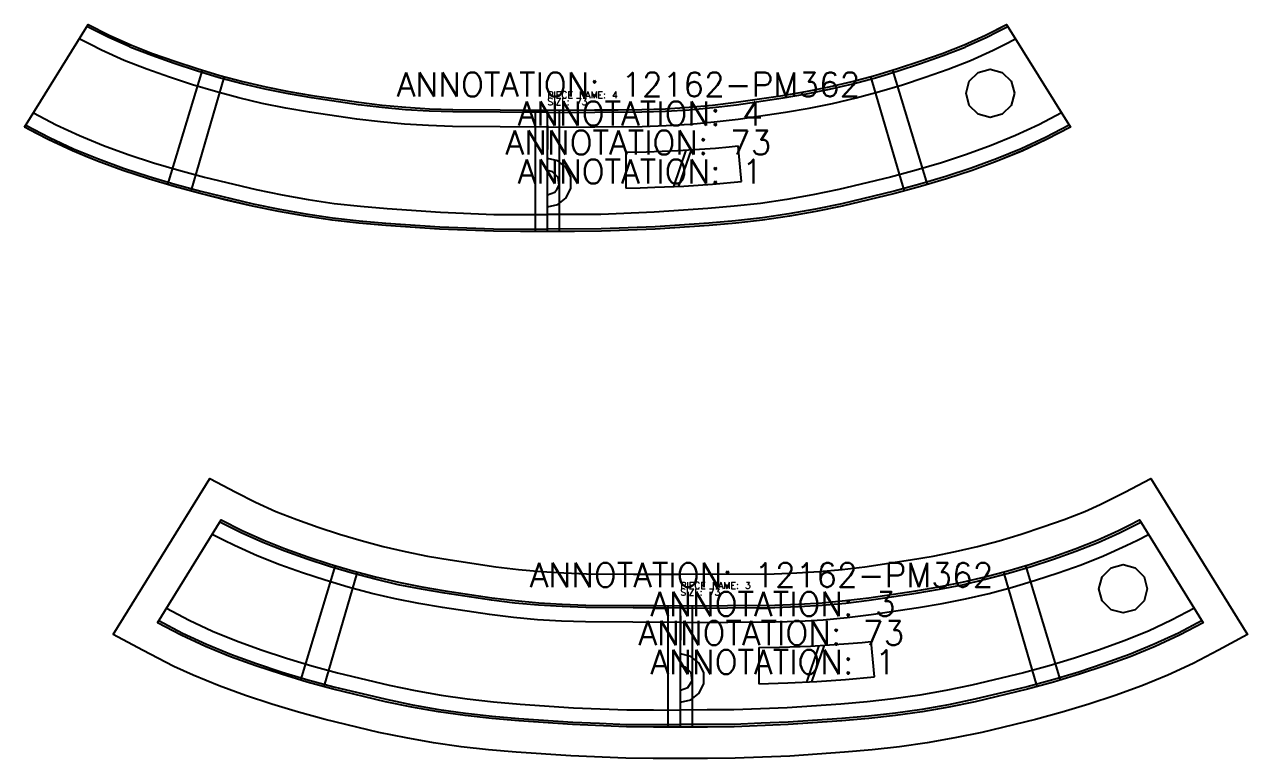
# Model space of a CAD drawing. Extents: x 0 to 3491, y 0 to 2996.
# Drawn here: x 607 to 1113, y 1230 to 1534 of the extents above; entities that cross this region are included whole.
import ezdxf

# ---------------------------------------------------------------- set-up
doc = ezdxf.new("R2010")
doc.units = 0
for name, color, linetype in [('1', 7, 'CONTINUOUS'), ('14', 7, 'CONTINUOUS'), ('5', 5, 'CONTINUOUS'), ('8', 4, 'CONTINUOUS')]:
    doc.layers.add(name, color=color, linetype=linetype)
doc.styles.get("Standard").update_dxf_attribs({"font": 'txt', "bigfont": ' '})

# ---------------------------------------------------------------- blocks, each defined once
blk = doc.blocks.new('BLK_3_4')
at = {"layer": '1'}
blk.add_lwpolyline([(44.6936, 81.418), (84.7571, 145.9471), (95.4685, 140.2816), (103.6627, 136.1268), (112.0218, 132.3615), (120.7175, 128.9608), (129.5331, 125.8648), (138.4387, 122.9204), (147.4207, 120.2232), (156.4728, 117.8143), (165.5945, 115.684), (174.8749, 113.8449), (184.2002, 112.2335), (203.132, 109.4378), (212.4915, 108.3209), (221.8738, 107.4375), (231.2842, 106.8744), (240.708, 106.5433), (260.0464, 106.3791), (279.563, 106.2919), (318.3359, 106.5433), (327.7634, 106.8747), (337.1775, 107.438), (346.576, 108.3237), (355.9519, 109.4429), (374.8081, 112.2275), (384.1461, 113.841), (393.4394, 115.6818), (402.5452, 117.8067), (411.5808, 120.2111), (420.6256, 122.9276), (429.5932, 125.8926), (438.3673, 128.9746), (447.0212, 132.3609), (453.3075, 135.1484), (463.5758, 140.2818), (474.2887, 145.9446), (514.35, 81.4171), (502.2632, 74.8404), (491.8897, 69.4202), (481.3047, 64.4817), (470.5307, 60.0741), (459.5893, 56.0838), (448.6585, 52.4772), (437.627, 49.1832), (426.6056, 46.1754), (404.3454, 40.8388), (393.1159, 38.5322), (381.7295, 36.541), (370.2915, 34.8773), (358.9002, 33.6092), (347.479, 32.6002), (324.8535, 31.0589), (302.1421, 30.1552), (290.7581, 30.0078), (279.52, 30.0623), (268.2831, 30.008), (256.8961, 30.1554), (234.1785, 31.0596), (211.5522, 32.6011), (200.1331, 33.6104), (188.7433, 34.8786), (177.3166, 36.5404), (165.9418, 38.5296), (154.6997, 40.8387), (132.4292, 46.1778), (121.4096, 49.1854), (110.3919, 52.4749), (99.4751, 56.0769), (88.5263, 60.0692), (77.7454, 64.4793), (69.7827, 68.1383), (56.781, 74.8405), (44.6936, 81.418)], close=True, dxfattribs=at)
at = {"layer": '14'}
blk.add_lwpolyline([(62.9993, 86.2567), (89.4025, 128.7837), (98.1116, 124.3753), (106.9928, 120.3731), (116.0785, 116.8152), (125.2899, 113.5765), (134.563, 110.5109), (143.916, 107.7043), (153.3579, 105.1937), (162.8717, 102.9722), (172.4579, 101.0715), (182.0905, 99.4058), (201.4313, 96.5494), (211.1408, 95.392), (220.8741, 94.4758), (230.6336, 93.892), (240.4071, 93.5467), (259.964, 93.3793), (269.743, 93.3355), (279.5221, 93.2917), (299.0796, 93.4192), (318.6371, 93.5467), (328.4107, 93.892), (338.1702, 94.4758), (347.9035, 95.392), (357.6129, 96.5494), (376.9538, 99.4058), (386.5863, 101.0715), (396.1725, 102.9722), (405.6864, 105.1937), (415.1282, 107.7043), (424.4812, 110.5109), (433.7543, 113.5765), (442.9657, 116.8152), (452.0514, 120.3731), (460.9326, 124.3753), (465.2872, 126.5795), (469.6418, 128.7837), (496.045, 86.2567), (486.175, 81.0956), (476.1023, 76.3957), (465.7947, 72.1802), (455.326, 68.365), (444.7409, 64.8736), (434.0589, 61.684), (423.3005, 58.7491), (401.6071, 53.5476), (390.6812, 51.3022), (379.6887, 49.3786), (368.6457, 47.7729), (357.5537, 46.5396), (346.4331, 45.5581), (324.159, 44.0404), (301.8494, 43.152), (290.6879, 43.0076), (279.5221, 43.0632), (268.3564, 43.0076), (257.1949, 43.152), (234.8853, 44.0404), (212.6111, 45.5581), (201.4905, 46.5396), (190.3986, 47.7729), (179.3555, 49.3786), (168.3631, 51.3022), (157.4372, 53.5476), (135.7437, 58.7491), (124.9854, 61.684), (114.3033, 64.8736), (103.7183, 68.365), (93.2495, 72.1802), (82.9419, 76.3957), (72.8693, 81.0956), (62.9993, 86.2567)], close=True, dxfattribs=at)
at = {"layer": '5'}
blk.add_line((279.5223, 89.0707), (279.5223, 79.0707), dxfattribs=at)
at = {"layer": '8'}
for p, q in [((136.6028, 109.874), (122.276, 62.465)), ((145.697, 107.2081), (131.8677, 59.7778)), ((413.3472, 107.2081), (427.1765, 59.7778)), ((422.4414, 109.874), (436.7682, 62.465)), ((274.5221, 43.0146), (274.5221, 93.3065)), ((279.5221, 43.0586), (279.5221, 93.2962)), ((284.5221, 43.0146), (284.5221, 93.3065)), ((336.9019, 76.7667), (331.7115, 61.68)), ((339.0589, 76.89), (333.8636, 61.7887)), ((359.8792, 63.7976), (358.5425, 78.5034))]:
    blk.add_line(p, q, dxfattribs=at)
for points in [[(106.6053, 119.456), (97.6517, 123.4881), (93.2616, 125.7109), (88.8715, 127.9338)], [(452.439, 119.456), (461.3925, 123.4881), (465.7827, 125.7109), (470.1728, 127.9338)], [(104.2963, 113.9228), (94.9085, 118.1583), (90.3052, 120.4915), (85.7019, 122.8248)], [(454.748, 113.9228), (464.1358, 118.1583), (468.7391, 120.4915), (473.3423, 122.8248)], [(279.5221, 92.2963), (259.9499, 92.4197), (240.3778, 92.5472), (230.5786, 92.8938), (220.7935, 93.4794), (211.0297, 94.3988), (201.2891, 95.56), (181.9348, 98.4187), (172.2809, 100.088), (162.6734, 101.9928), (153.125, 104.2222), (143.6487, 106.7415), (134.2774, 109.553), (124.9866, 112.6243), (115.7325, 115.8774), (106.6053, 119.452)], [(279.5221, 92.2918), (299.0943, 92.4195), (318.6664, 92.5472), (328.4656, 92.8938), (338.2508, 93.4794), (348.0146, 94.3988), (357.7552, 95.56), (377.1094, 98.4187), (386.7633, 100.088), (396.3709, 101.9928), (405.9192, 104.2222), (415.3955, 106.7415), (424.7669, 109.553), (434.0576, 112.6243), (443.3118, 115.8774), (452.439, 119.452)], [(279.5221, 86.2962), (259.899, 86.4204), (240.2759, 86.5486), (230.3131, 86.9016), (220.3644, 87.497), (210.4468, 88.4304), (200.553, 89.6087), (180.9967, 92.4962), (171.1981, 94.1906), (161.4466, 96.1242), (151.7072, 98.3979), (142.041, 100.9663), (132.5183, 103.8213), (123.0774, 106.9414), (113.6209, 110.2634), (104.2963, 113.9188)], [(279.5221, 86.2917), (299.1452, 86.4201), (318.7683, 86.5486), (328.7311, 86.9016), (338.6798, 87.497), (348.5974, 88.4304), (358.4912, 89.6087), (378.0475, 92.4962), (387.8461, 94.1906), (397.5977, 96.1242), (407.3371, 98.3979), (417.0032, 100.9663), (426.5259, 103.8213), (435.9668, 106.9414), (445.4233, 110.2634), (454.748, 113.9188)], [(66.6962, 92.2111), (76.1222, 87.2864), (85.7428, 82.8058), (95.788, 78.6998), (105.9882, 74.9815), (116.3892, 71.5509), (126.8854, 68.4165), (137.4988, 65.5214), (158.8889, 60.3916), (169.657, 58.1777), (180.4297, 56.2914), (191.2519, 54.7181), (202.1759, 53.5038), (213.1281, 52.5377), (235.2606, 51.0295)], [(492.3481, 92.2111), (482.9221, 87.2864), (473.3014, 82.8058), (463.2563, 78.6998), (453.0561, 74.9815), (442.6551, 71.5509), (432.1588, 68.4165), (421.5454, 65.5214), (400.1554, 60.3916), (389.3872, 58.1777), (378.6145, 56.2914), (367.7924, 54.7181), (356.8683, 53.5038), (345.9162, 52.5377), (323.7836, 51.0295)], [(63.5279, 87.1072), (73.3332, 81.9803), (83.3399, 77.3123), (93.6096, 73.1126), (104.0393, 69.3113), (114.6006, 65.8278), (125.2588, 62.6452), (135.9934, 59.7168), (157.6447, 54.5255), (168.5523, 52.2836), (179.5099, 50.3659), (190.5182, 48.7652), (201.5796, 47.5351), (212.6697, 46.5564), (234.9536, 45.038)], [(495.5164, 87.1072), (485.7111, 81.9803), (475.7044, 77.3123), (465.4346, 73.1126), (455.0049, 69.3113), (444.4437, 65.8278), (433.7854, 62.6452), (423.0509, 59.7168), (401.3996, 54.5255), (390.492, 52.2836), (379.5343, 50.3659), (368.526, 48.7652), (357.4646, 47.5351), (346.3745, 46.5564), (324.0906, 45.038)], [(312.0276, 75.9211), (320.6043, 76.1063), (333.4632, 76.586), (349.1028, 77.6029), (354.7693, 78.1119), (358.5425, 78.4989)], [(279.5221, 53.2939), (283.8611, 54.2842), (287.3407, 57.059), (289.2716, 61.0687), (289.2716, 65.5191), (287.3407, 69.5288), (283.8611, 72.3036), (279.5221, 73.2939)], [(312.0276, 75.9159), (312.0145, 72.1834), (312.0014, 68.4509), (311.9882, 64.7185), (311.9751, 60.986)], [(279.5221, 58.2939), (282.6398, 59.3847), (284.397, 62.1813), (284.0271, 65.4633), (281.6916, 67.7987), (279.5221, 68.2939)], [(311.9751, 60.9815), (323.9698, 61.3517), (335.9571, 61.901), (347.9309, 62.6944), (359.8792, 63.8028)], [(235.2606, 51.0335), (257.3651, 50.1494), (268.4427, 50.1065), (279.5203, 50.0635)], [(323.7836, 51.0335), (301.6791, 50.1494), (290.6016, 50.1065), (279.524, 50.0635)], [(234.9536, 45.042), (246.0977, 44.5945), (257.2418, 44.151), (279.5233, 44.0632)], [(324.0906, 45.042), (312.9465, 44.5945), (301.8024, 44.151), (279.5209, 44.0632)]]:
    blk.add_lwpolyline(points, dxfattribs=at)
blk.add_lwpolyline([(472.8467, 100.2926), (471.507, 95.2926), (467.8467, 91.6324), (462.8467, 90.2926), (457.8467, 91.6324), (454.1864, 95.2926), (452.8467, 100.2926), (454.1864, 105.2926), (457.8467, 108.9529), (462.8467, 110.2926), (467.8467, 108.9529), (471.507, 105.2926), (472.8467, 100.2926)], close=True, dxfattribs=at)
at = {"layer": '1'}
for s, height, p in [('ANNOTATION: 12162-PM362', 10, (217.175, 100.9759)), ('PIECE NAME: 3', 2.8, (279.5223, 100.273)), ('ANNOTATION: 3', 10, (267.175, 88.9758)), ('SIZE: 73', 2.8, (279.5223, 97.473)), ('ANNOTATION: 73', 10, (262.175, 76.9758)), ('ANNOTATION: 1', 10, (267.175, 64.9758))]:
    blk.add_text(s, height=height, dxfattribs=at).set_placement(p)
blk = doc.blocks.new('BLK_4_4')
at = {"layer": '1'}
blk.add_lwpolyline([(44.6485, 73.2817), (71.0517, 115.8082), (79.7608, 111.3998), (88.642, 107.3976), (97.7277, 103.8397), (106.9391, 100.601), (116.2122, 97.5354), (125.5652, 94.7288), (135.007, 92.2182), (144.5209, 89.9967), (154.1071, 88.096), (163.7396, 86.4303), (183.0805, 83.5739), (192.7899, 82.4165), (202.5232, 81.5003), (212.2827, 80.9165), (222.0563, 80.5712), (241.6132, 80.4038), (251.3923, 80.36), (261.1713, 80.3162), (280.7288, 80.4437), (300.2863, 80.5712), (310.0598, 80.9165), (319.8194, 81.5003), (329.5526, 82.4165), (339.2621, 83.5739), (358.6029, 86.4303), (368.2355, 88.096), (377.8217, 89.9967), (387.3355, 92.2182), (396.7774, 94.7288), (406.1304, 97.5354), (415.4035, 100.601), (424.6149, 103.8397), (433.7006, 107.3976), (442.5818, 111.3998), (446.9364, 113.6043), (451.2909, 115.8087), (477.6941, 73.2817), (467.8241, 68.1206), (457.7515, 63.4207), (447.4439, 59.2052), (436.9751, 55.39), (426.3901, 51.8986), (415.708, 48.709), (404.9497, 45.7741), (383.2562, 40.5726), (372.3303, 38.3272), (361.3379, 36.4036), (350.2948, 34.7979), (339.2029, 33.5646), (328.0823, 32.5831), (305.8081, 31.0649), (283.4986, 30.1765), (272.3371, 30.0321), (261.1713, 30.0877), (250.0055, 30.0321), (238.844, 30.1765), (216.5344, 31.0649), (194.2603, 32.5826), (183.1397, 33.5641), (172.0478, 34.7974), (161.0047, 36.4031), (150.0122, 38.3267), (139.0863, 40.5721), (117.3929, 45.7736), (106.6345, 48.7085), (95.9525, 51.8981), (85.3675, 55.3895), (74.8987, 59.2047), (69.7449, 61.3125), (64.5911, 63.4202), (59.5548, 65.7702), (54.5185, 68.1201), (49.5835, 70.7009), (44.6485, 73.2817)], close=True, dxfattribs=at)
at = {"layer": '14'}
blk.add_lwpolyline([(44.6485, 73.2772), (71.0517, 115.8127), (79.7608, 111.4043), (88.642, 107.4021), (97.7277, 103.8442), (106.9391, 100.6055), (116.2122, 97.5399), (125.5652, 94.7333), (135.007, 92.2227), (144.5209, 90.0012), (154.1071, 88.1005), (163.7396, 86.4348), (183.0805, 83.5784), (192.7899, 82.421), (202.5232, 81.5048), (212.2827, 80.921), (222.0563, 80.5757), (241.6132, 80.4083), (261.1713, 80.3207), (280.7288, 80.4482), (290.5076, 80.508), (300.2863, 80.5757), (310.0598, 80.921), (319.8194, 81.5048), (329.5526, 82.421), (339.2621, 83.5784), (358.6029, 86.4348), (368.2355, 88.1005), (377.8217, 90.0012), (387.3355, 92.2227), (396.7774, 94.7333), (406.1304, 97.5399), (415.4035, 100.6055), (424.6149, 103.8442), (433.7006, 107.4021), (442.5818, 111.4043), (451.2909, 115.8042), (477.6941, 73.2772), (467.8241, 68.1161), (457.7515, 63.4162), (447.4439, 59.2007), (436.9751, 55.3855), (426.3901, 51.8941), (415.708, 48.7045), (404.9497, 45.7696), (383.2562, 40.5681), (372.3303, 38.3227), (361.3379, 36.3991), (350.2948, 34.7934), (339.2029, 33.5601), (328.0823, 32.5786), (305.8081, 31.0694), (294.6534, 30.6212), (283.4986, 30.181), (272.3371, 30.0366), (250.0055, 30.0366), (238.844, 30.181), (216.5344, 31.0694), (194.2603, 32.5871), (183.1397, 33.5686), (172.0478, 34.8019), (161.0047, 36.4076), (150.0122, 38.3312), (139.0863, 40.5766), (128.2154, 43.081), (117.3929, 45.7781), (106.6345, 48.713), (95.9525, 51.9026), (85.3675, 55.394), (74.8987, 59.2092), (64.5911, 63.4247), (54.5185, 68.1246), (44.6485, 73.2772)], close=True, dxfattribs=at)
at = {"layer": '5'}
blk.add_line((261.1713, 74.0298), (261.1713, 64.0298), dxfattribs=at)
at = {"layer": '8'}
for p, q in [((118.252, 96.8985), (103.9252, 49.4895)), ((404.0906, 96.8985), (418.4174, 49.4895)), ((127.3462, 94.2326), (113.5169, 46.8023)), ((394.9964, 94.2326), (408.8257, 46.8023)), ((256.1713, 30.0391), (256.1713, 80.331)), ((261.1713, 30.0831), (261.1713, 80.3117)), ((266.1713, 30.0391), (266.1713, 80.331)), ((318.551, 63.7912), (313.3606, 48.7045)), ((320.708, 63.9145), (315.5127, 48.8132)), ((341.5283, 50.8261), (340.1917, 65.5279))]:
    blk.add_line(p, q, dxfattribs=at)
for points in [[(88.2544, 106.4805), (79.3009, 110.5126), (74.9108, 112.7355), (70.5207, 114.9583)], [(434.0882, 106.4805), (443.0417, 110.5126), (447.4318, 112.7355), (451.8219, 114.9583)], [(85.9455, 100.9473), (76.5576, 105.1828), (71.9544, 107.5161), (67.3511, 109.8493)], [(261.1713, 79.3208), (241.5992, 79.4442), (222.027, 79.5717), (212.2278, 79.9183), (202.4426, 80.5039), (192.6789, 81.4233), (182.9383, 82.5845), (163.584, 85.4432), (153.9301, 87.1125), (144.3225, 89.0173), (134.7742, 91.2467), (125.2979, 93.766), (115.9265, 96.5775), (106.6358, 99.6488), (97.3816, 102.9019), (88.2544, 106.4765)], [(261.1713, 79.3163), (280.7435, 79.444), (300.3156, 79.5717), (310.1148, 79.9183), (319.8999, 80.5039), (329.6637, 81.4233), (339.4043, 82.5845), (358.7586, 85.4432), (368.4125, 87.1125), (378.02, 89.0173), (387.5684, 91.2467), (397.0447, 93.766), (406.416, 96.5775), (415.7068, 99.6488), (424.961, 102.9019), (434.0882, 106.4765)], [(436.3971, 100.9473), (445.7849, 105.1828), (450.3882, 107.5161), (454.9915, 109.8493)], [(261.1713, 73.3207), (241.5482, 73.4449), (221.9251, 73.5731), (211.9623, 73.9261), (202.0136, 74.5215), (192.096, 75.4549), (182.2022, 76.6332), (162.6459, 79.5207), (152.8473, 81.2151), (143.0957, 83.1487), (133.3563, 85.4224), (123.6902, 87.9908), (114.1675, 90.8458), (104.7266, 93.9659), (95.2701, 97.2879), (85.9455, 100.9433)], [(261.1713, 73.3162), (280.7944, 73.4447), (300.4175, 73.5731), (310.3803, 73.9261), (320.329, 74.5215), (330.2466, 75.4549), (340.1404, 76.6332), (359.6967, 79.5207), (369.4953, 81.2151), (379.2468, 83.1487), (388.9862, 85.4224), (398.6524, 87.9908), (408.1751, 90.8458), (417.616, 93.9659), (427.0725, 97.2879), (436.3971, 100.9433)], [(48.3454, 79.2356), (57.7713, 74.3109), (67.392, 69.8303), (77.4372, 65.7243), (87.6374, 62.006), (98.0384, 58.5754), (108.5346, 55.441), (119.148, 52.5459), (140.538, 47.4161), (151.3062, 45.2022), (162.0789, 43.3159), (172.901, 41.7426), (183.8251, 40.5283), (194.7772, 39.5622), (216.9098, 38.054)], [(473.9972, 79.2356), (464.5713, 74.3109), (454.9506, 69.8303), (444.9054, 65.7243), (434.7052, 62.006), (424.3042, 58.5754), (413.808, 55.441), (403.1946, 52.5459), (381.8045, 47.4161), (371.0364, 45.2022), (360.2637, 43.3159), (349.4416, 41.7426), (338.5175, 40.5283), (327.5653, 39.5622), (305.4328, 38.054)], [(45.177, 74.1317), (54.9823, 69.0048), (64.989, 64.3368), (75.2588, 60.1371), (85.6885, 56.3358), (96.2497, 52.8523), (106.908, 49.6697), (117.6425, 46.7413), (139.2938, 41.55), (150.2014, 39.3081), (161.1591, 37.3904), (172.1674, 35.7897), (183.2288, 34.5596), (194.3189, 33.5809), (216.6028, 32.0625)], [(477.1656, 74.1317), (467.3603, 69.0048), (457.3535, 64.3368), (447.0838, 60.1371), (436.6541, 56.3358), (426.0929, 52.8523), (415.4346, 49.6697), (404.7, 46.7413), (383.0487, 41.55), (372.1411, 39.3081), (361.1835, 37.3904), (350.1752, 35.7897), (339.1138, 34.5596), (328.0237, 33.5809), (305.7398, 32.0625)], [(293.6768, 62.9404), (293.6637, 59.2079), (293.6506, 55.4755), (293.6374, 51.743), (293.6243, 48.0105)], [(293.6768, 62.9456), (302.2534, 63.1308), (315.1123, 63.6105), (330.752, 64.6274), (336.4185, 65.1364), (340.1917, 65.5234)], [(261.1713, 40.3184), (265.5103, 41.3087), (268.9899, 44.0835), (270.9207, 48.0932), (270.9207, 52.5436), (268.9899, 56.5533), (265.5103, 59.3281), (261.1713, 60.3184)], [(261.1713, 45.3184), (262.7302, 45.8638), (264.289, 46.4092), (265.1676, 47.8075), (266.0462, 49.2058), (265.6763, 52.4878), (263.3408, 54.8232), (261.1713, 55.3184)], [(293.6243, 48.006), (299.6216, 48.1931), (305.6189, 48.3762), (317.6062, 48.9255), (329.5801, 49.7189), (341.5283, 50.8313)], [(216.9098, 38.058), (239.0143, 37.1739), (250.0919, 37.1309), (261.1695, 37.088)], [(305.4328, 38.058), (283.3283, 37.1739), (272.2507, 37.1309), (261.1731, 37.088)], [(216.6028, 32.0665), (227.7469, 31.619), (238.891, 31.1755), (261.1725, 31.0877)], [(305.7398, 32.0665), (294.5957, 31.619), (283.4516, 31.1755), (261.1701, 31.0877)]]:
    blk.add_lwpolyline(points, dxfattribs=at)
blk.add_lwpolyline([(454.4959, 87.3171), (453.1562, 82.3171), (449.4959, 78.6569), (444.4959, 77.3171), (439.4959, 78.6569), (435.8356, 82.3171), (434.4959, 87.3171), (435.8356, 92.3171), (439.4959, 95.9774), (444.4959, 97.3171), (449.4959, 95.9774), (453.1562, 92.3171), (454.4959, 87.3171)], close=True, dxfattribs=at)
at = {"layer": '1'}
for s, height, p in [('ANNOTATION: 12162-PM362', 10, (198.8471, 85.9189)), ('PIECE NAME: 4', 2.8, (261.1713, 85.2443)), ('ANNOTATION: 4', 10, (248.8471, 73.9189)), ('SIZE: 73', 2.8, (261.1713, 82.4443)), ('ANNOTATION: 73', 10, (243.8471, 61.9189)), ('ANNOTATION: 1', 10, (248.8471, 49.9189))]:
    blk.add_text(s, height=height, dxfattribs=at).set_placement(p)

msp = doc.modelspace()

# ---------------------------------------------------------------- block references
at = {"layer": '1'}
for name, p in [('BLK_4_4', (562.3425, 1418.4229)), ('BLK_3_4', (599.0445, 1200.2814))]:
    msp.add_blockref(name, p, dxfattribs=at)

doc.saveas('drawing.dxf')
